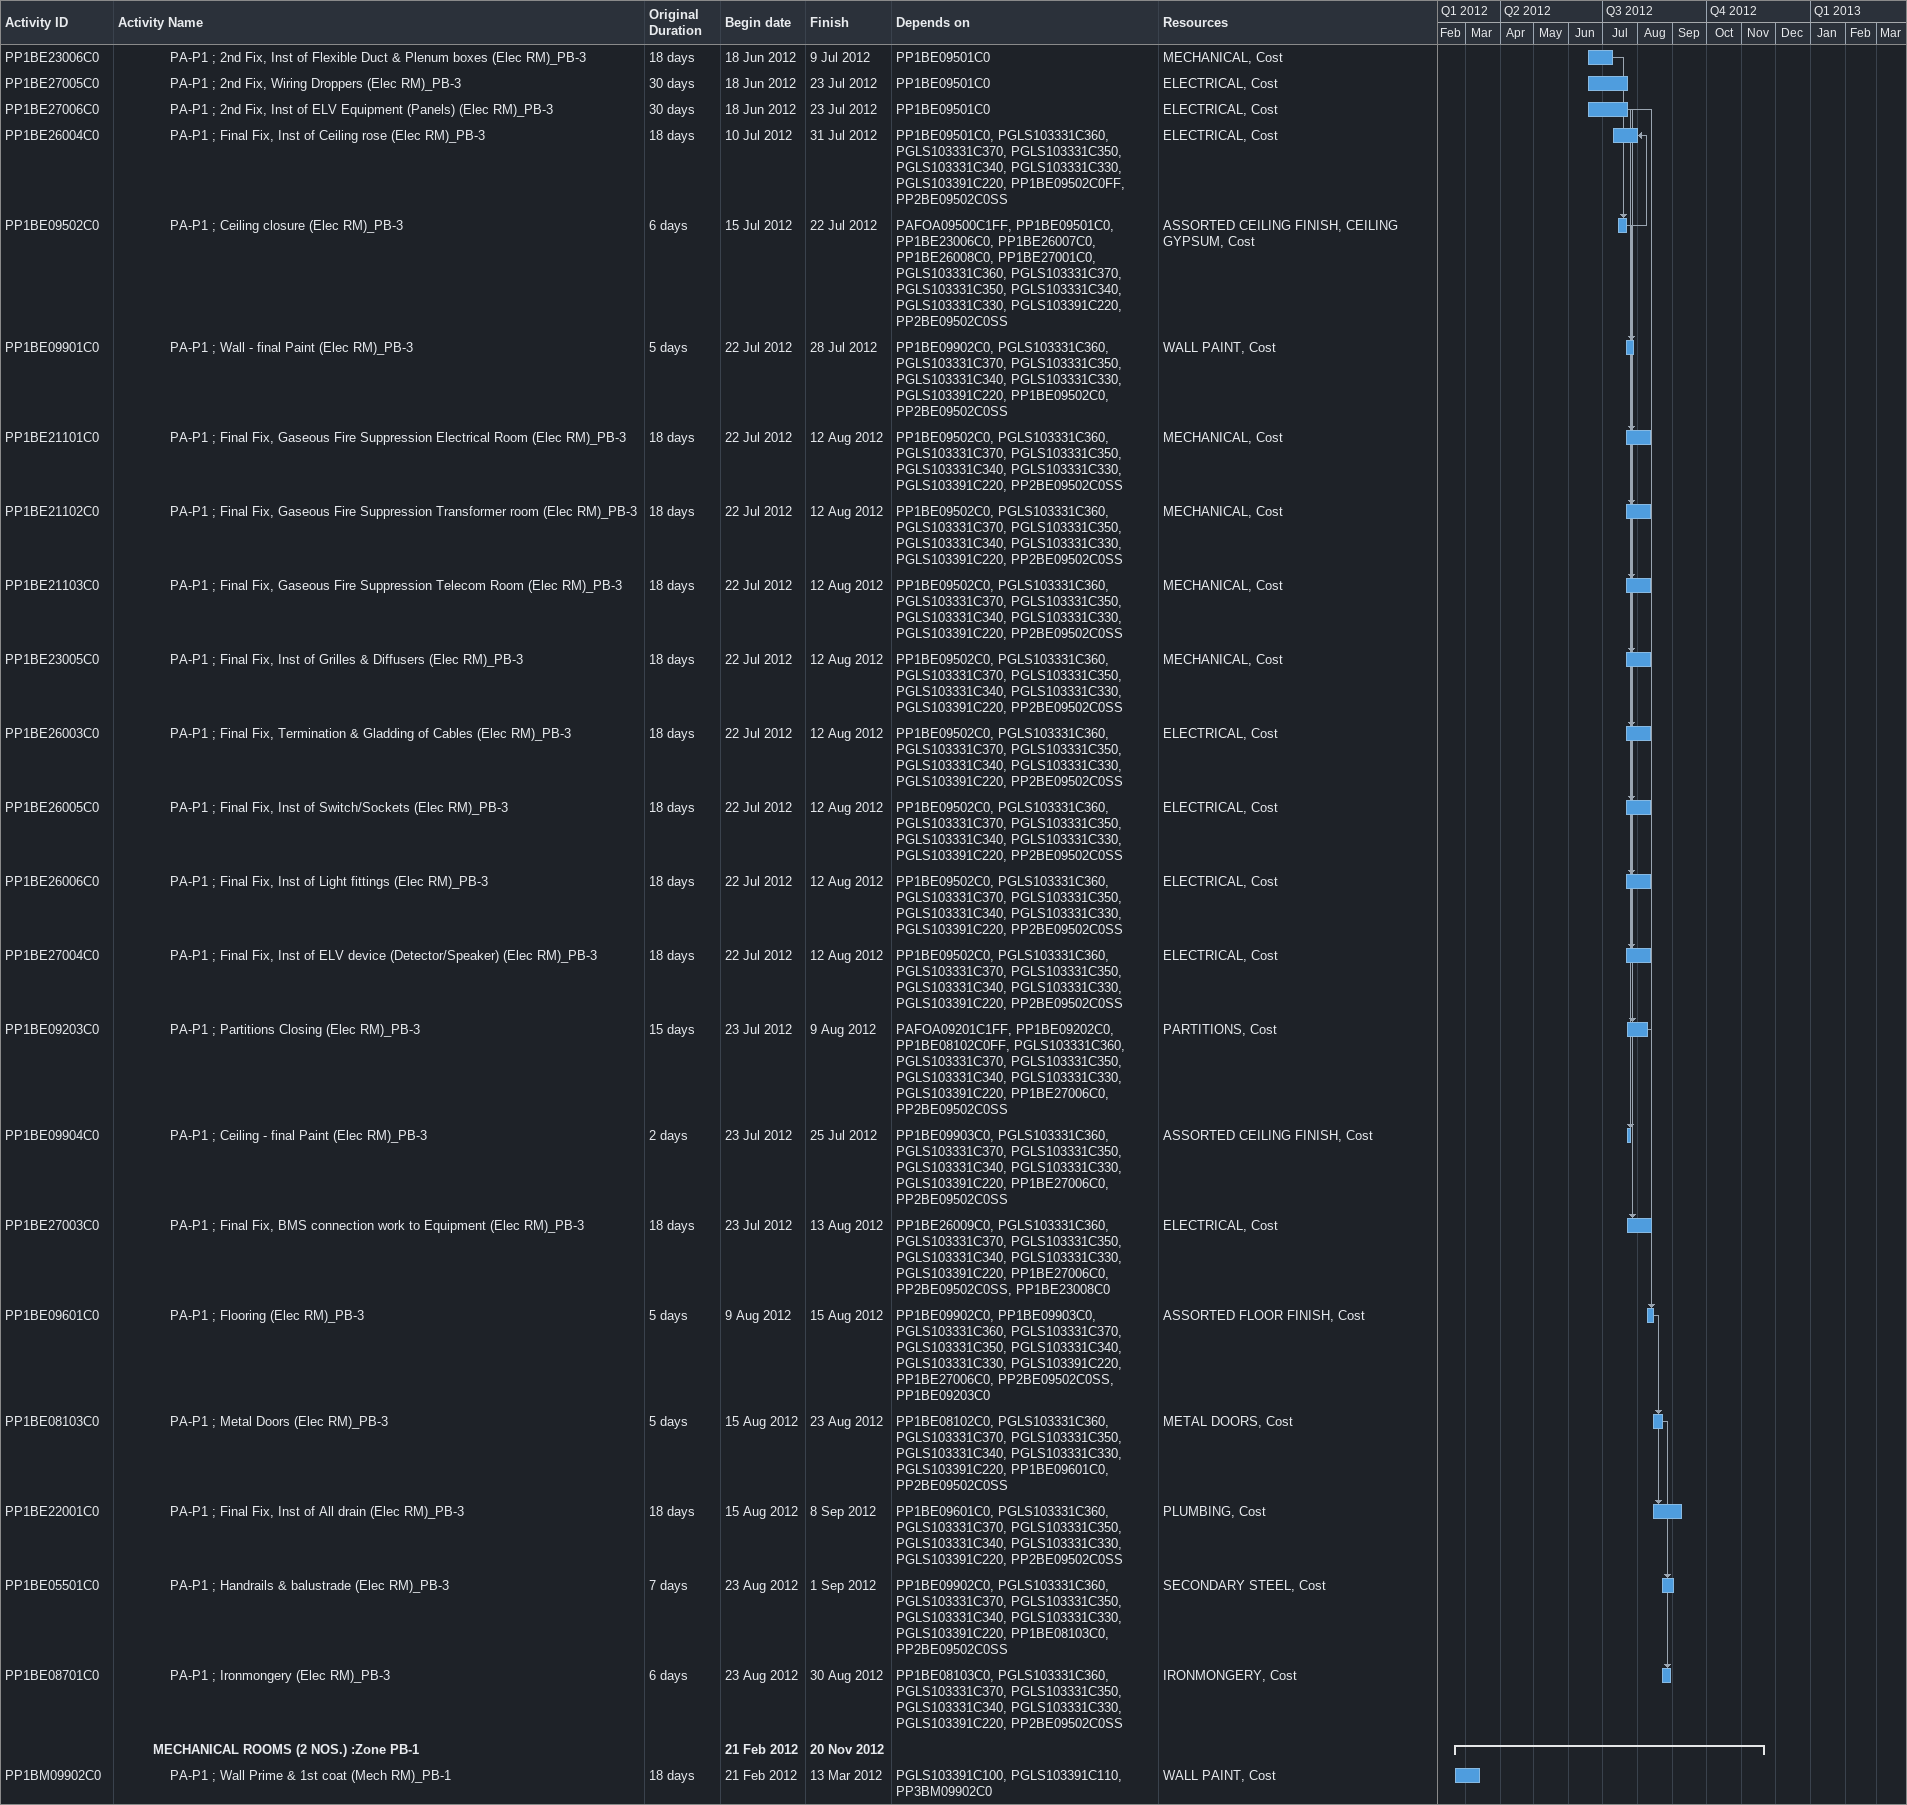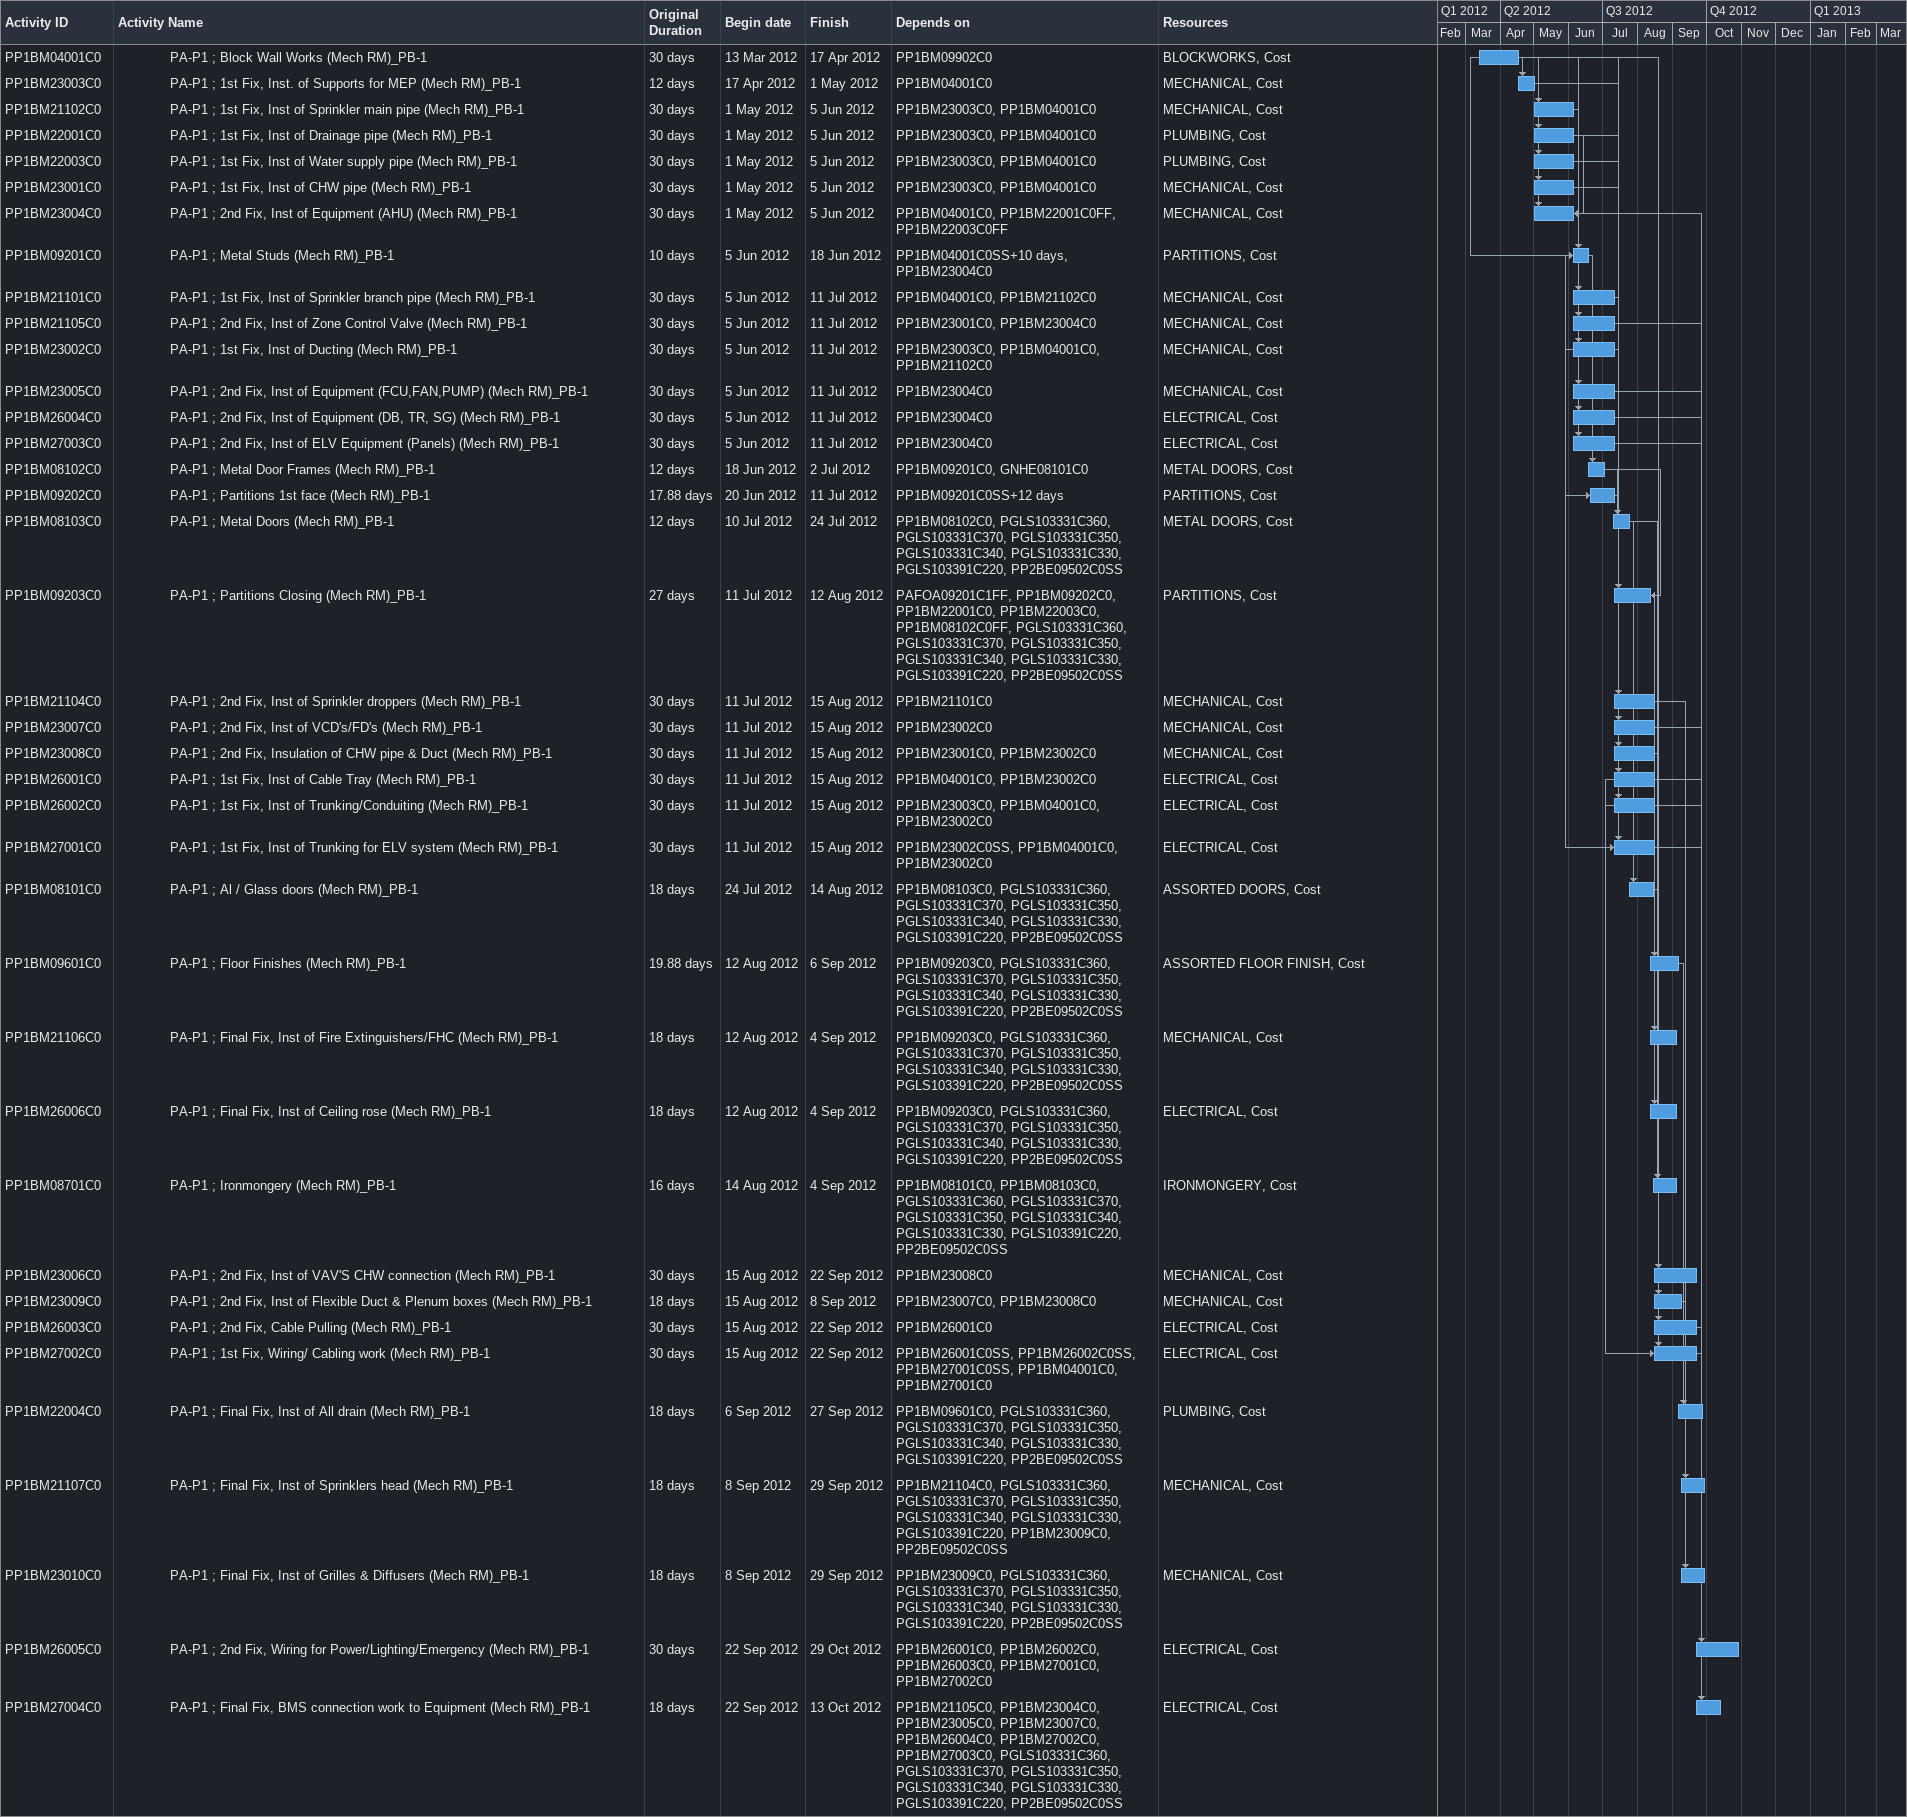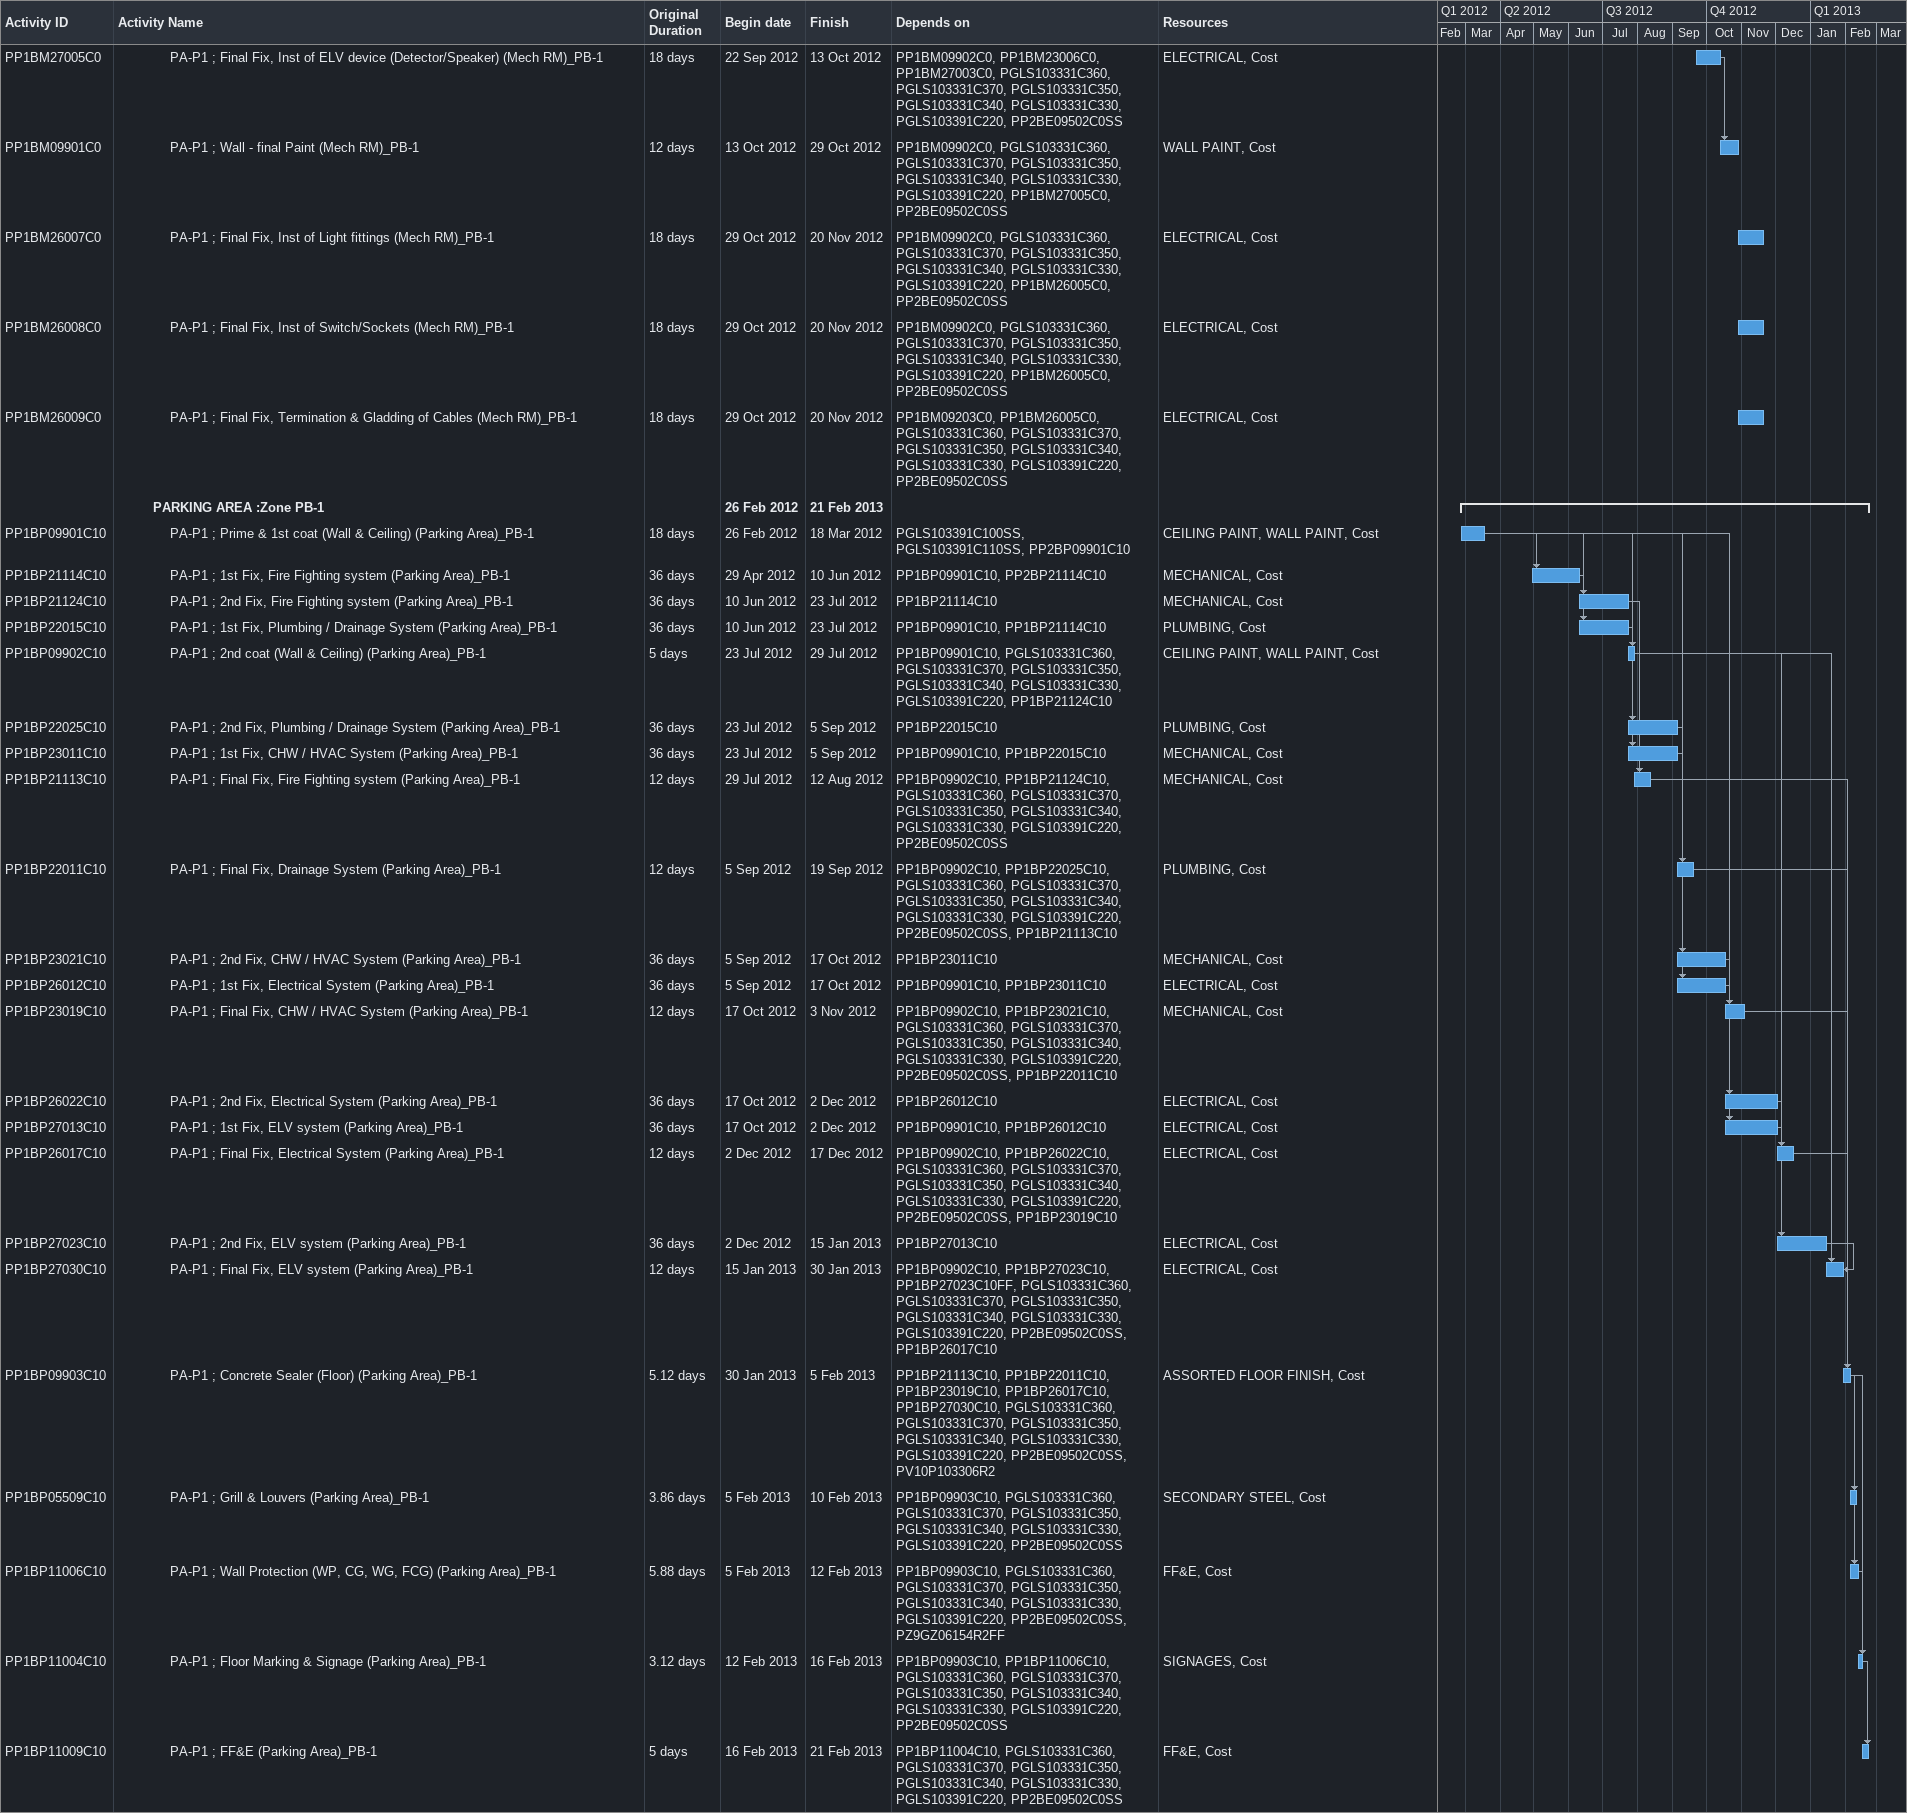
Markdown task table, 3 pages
| ID | Level | Task | Original duration | Start | Finish | Predecessors | Resources |
|---|---|---|---|---|---|---|---|
| PP1BE23006C0 | 4 | PA-P1 ; 2nd Fix, Inst of Flexible Duct & Plenum boxes (Elec RM)_PB-3 | 18d | 2012-06-18 | 2012-07-09 | PP1BE09501C0 | MECHANICAL, Cost |
| PP1BE27005C0 | 4 | PA-P1 ; 2nd Fix, Wiring Droppers (Elec RM)_PB-3 | 30d | 2012-06-18 | 2012-07-23 | PP1BE09501C0 | ELECTRICAL, Cost |
| PP1BE27006C0 | 4 | PA-P1 ; 2nd Fix, Inst of ELV Equipment (Panels) (Elec RM)_PB-3 | 30d | 2012-06-18 | 2012-07-23 | PP1BE09501C0 | ELECTRICAL, Cost |
| PP1BE26004C0 | 4 | PA-P1 ; Final Fix, Inst of Ceiling rose (Elec RM)_PB-3 | 18d | 2012-07-10 | 2012-07-31 | PP1BE09501C0, PGLS103331C360, PGLS103331C370, PGLS103331C350, PGLS103331C340, PGLS103331C330, PGLS103391C220, PP1BE09502C0FF, PP2BE09502C0SS | ELECTRICAL, Cost |
| PP1BE09502C0 | 4 | PA-P1 ; Ceiling closure (Elec RM)_PB-3 | 6d | 2012-07-15 | 2012-07-22 | PAFOA09500C1FF, PP1BE09501C0, PP1BE23006C0, PP1BE26007C0, PP1BE26008C0, PP1BE27001C0, PGLS103331C360, PGLS103331C370, PGLS103331C350, PGLS103331C340, PGLS103331C330, PGLS103391C220, PP2BE09502C0SS | ASSORTED CEILING FINISH, CEILING GYPSUM, Cost |
| PP1BE09901C0 | 4 | PA-P1 ; Wall - final Paint (Elec RM)_PB-3 | 5d | 2012-07-22 | 2012-07-28 | PP1BE09902C0, PGLS103331C360, PGLS103331C370, PGLS103331C350, PGLS103331C340, PGLS103331C330, PGLS103391C220, PP1BE09502C0, PP2BE09502C0SS | WALL PAINT, Cost |
| PP1BE21101C0 | 4 | PA-P1 ; Final Fix, Gaseous Fire Suppression Electrical Room (Elec RM)_PB-3 | 18d | 2012-07-22 | 2012-08-12 | PP1BE09502C0, PGLS103331C360, PGLS103331C370, PGLS103331C350, PGLS103331C340, PGLS103331C330, PGLS103391C220, PP2BE09502C0SS | MECHANICAL, Cost |
| PP1BE21102C0 | 4 | PA-P1 ; Final Fix, Gaseous Fire Suppression Transformer room (Elec RM)_PB-3 | 18d | 2012-07-22 | 2012-08-12 | PP1BE09502C0, PGLS103331C360, PGLS103331C370, PGLS103331C350, PGLS103331C340, PGLS103331C330, PGLS103391C220, PP2BE09502C0SS | MECHANICAL, Cost |
| PP1BE21103C0 | 4 | PA-P1 ; Final Fix, Gaseous Fire Suppression Telecom Room (Elec RM)_PB-3 | 18d | 2012-07-22 | 2012-08-12 | PP1BE09502C0, PGLS103331C360, PGLS103331C370, PGLS103331C350, PGLS103331C340, PGLS103331C330, PGLS103391C220, PP2BE09502C0SS | MECHANICAL, Cost |
| PP1BE23005C0 | 4 | PA-P1 ; Final Fix, Inst of Grilles & Diffusers (Elec RM)_PB-3 | 18d | 2012-07-22 | 2012-08-12 | PP1BE09502C0, PGLS103331C360, PGLS103331C370, PGLS103331C350, PGLS103331C340, PGLS103331C330, PGLS103391C220, PP2BE09502C0SS | MECHANICAL, Cost |
| PP1BE26003C0 | 4 | PA-P1 ; Final Fix, Termination & Gladding of Cables (Elec RM)_PB-3 | 18d | 2012-07-22 | 2012-08-12 | PP1BE09502C0, PGLS103331C360, PGLS103331C370, PGLS103331C350, PGLS103331C340, PGLS103331C330, PGLS103391C220, PP2BE09502C0SS | ELECTRICAL, Cost |
| PP1BE26005C0 | 4 | PA-P1 ; Final Fix, Inst of Switch/Sockets (Elec RM)_PB-3 | 18d | 2012-07-22 | 2012-08-12 | PP1BE09502C0, PGLS103331C360, PGLS103331C370, PGLS103331C350, PGLS103331C340, PGLS103331C330, PGLS103391C220, PP2BE09502C0SS | ELECTRICAL, Cost |
| PP1BE26006C0 | 4 | PA-P1 ; Final Fix, Inst of Light fittings (Elec RM)_PB-3 | 18d | 2012-07-22 | 2012-08-12 | PP1BE09502C0, PGLS103331C360, PGLS103331C370, PGLS103331C350, PGLS103331C340, PGLS103331C330, PGLS103391C220, PP2BE09502C0SS | ELECTRICAL, Cost |
| PP1BE27004C0 | 4 | PA-P1 ; Final Fix, Inst of ELV device (Detector/Speaker) (Elec RM)_PB-3 | 18d | 2012-07-22 | 2012-08-12 | PP1BE09502C0, PGLS103331C360, PGLS103331C370, PGLS103331C350, PGLS103331C340, PGLS103331C330, PGLS103391C220, PP2BE09502C0SS | ELECTRICAL, Cost |
| PP1BE09203C0 | 4 | PA-P1 ; Partitions Closing (Elec RM)_PB-3 | 15d | 2012-07-23 | 2012-08-09 | PAFOA09201C1FF, PP1BE09202C0, PP1BE08102C0FF, PGLS103331C360, PGLS103331C370, PGLS103331C350, PGLS103331C340, PGLS103331C330, PGLS103391C220, PP1BE27006C0, PP2BE09502C0SS | PARTITIONS, Cost |
| PP1BE09904C0 | 4 | PA-P1 ; Ceiling - final Paint (Elec RM)_PB-3 | 2d | 2012-07-23 | 2012-07-25 | PP1BE09903C0, PGLS103331C360, PGLS103331C370, PGLS103331C350, PGLS103331C340, PGLS103331C330, PGLS103391C220, PP1BE27006C0, PP2BE09502C0SS | ASSORTED CEILING FINISH, Cost |
| PP1BE27003C0 | 4 | PA-P1 ; Final Fix, BMS connection work to Equipment (Elec RM)_PB-3 | 18d | 2012-07-23 | 2012-08-13 | PP1BE26009C0, PGLS103331C360, PGLS103331C370, PGLS103331C350, PGLS103331C340, PGLS103331C330, PGLS103391C220, PP1BE27006C0, PP2BE09502C0SS, PP1BE23008C0 | ELECTRICAL, Cost |
| PP1BE09601C0 | 4 | PA-P1 ; Flooring (Elec RM)_PB-3 | 5d | 2012-08-09 | 2012-08-15 | PP1BE09902C0, PP1BE09903C0, PGLS103331C360, PGLS103331C370, PGLS103331C350, PGLS103331C340, PGLS103331C330, PGLS103391C220, PP1BE27006C0, PP2BE09502C0SS, PP1BE09203C0 | ASSORTED FLOOR FINISH, Cost |
| PP1BE08103C0 | 4 | PA-P1 ; Metal Doors (Elec RM)_PB-3 | 5d | 2012-08-15 | 2012-08-23 | PP1BE08102C0, PGLS103331C360, PGLS103331C370, PGLS103331C350, PGLS103331C340, PGLS103331C330, PGLS103391C220, PP1BE09601C0, PP2BE09502C0SS | METAL DOORS, Cost |
| PP1BE22001C0 | 4 | PA-P1 ; Final Fix, Inst of All drain (Elec RM)_PB-3 | 18d | 2012-08-15 | 2012-09-08 | PP1BE09601C0, PGLS103331C360, PGLS103331C370, PGLS103331C350, PGLS103331C340, PGLS103331C330, PGLS103391C220, PP2BE09502C0SS | PLUMBING, Cost |
| PP1BE05501C0 | 4 | PA-P1 ; Handrails & balustrade (Elec RM)_PB-3 | 7d | 2012-08-23 | 2012-09-01 | PP1BE09902C0, PGLS103331C360, PGLS103331C370, PGLS103331C350, PGLS103331C340, PGLS103331C330, PGLS103391C220, PP1BE08103C0, PP2BE09502C0SS | SECONDARY STEEL, Cost |
| PP1BE08701C0 | 4 | PA-P1 ; Ironmongery (Elec RM)_PB-3 | 6d | 2012-08-23 | 2012-08-30 | PP1BE08103C0, PGLS103331C360, PGLS103331C370, PGLS103331C350, PGLS103331C340, PGLS103331C330, PGLS103391C220, PP2BE09502C0SS | IRONMONGERY, Cost |
|  | 3 | **MECHANICAL ROOMS (2 NOS.) :Zone PB-1** |  | 2012-02-21 | 2012-11-20 |  |  |
| PP1BM09902C0 | 4 | PA-P1 ; Wall Prime & 1st coat (Mech RM)_PB-1 | 18d | 2012-02-21 | 2012-03-13 | PGLS103391C100, PGLS103391C110, PP3BM09902C0 | WALL PAINT, Cost |
| PP1BM04001C0 | 4 | PA-P1 ; Block Wall Works (Mech RM)_PB-1 | 30d | 2012-03-13 | 2012-04-17 | PP1BM09902C0 | BLOCKWORKS, Cost |
| PP1BM23003C0 | 4 | PA-P1 ; 1st Fix, Inst. of Supports for MEP (Mech RM)_PB-1 | 12d | 2012-04-17 | 2012-05-01 | PP1BM04001C0 | MECHANICAL, Cost |
| PP1BM21102C0 | 4 | PA-P1 ; 1st Fix, Inst of Sprinkler main pipe (Mech RM)_PB-1 | 30d | 2012-05-01 | 2012-06-05 | PP1BM23003C0, PP1BM04001C0 | MECHANICAL, Cost |
| PP1BM22001C0 | 4 | PA-P1 ; 1st Fix, Inst of Drainage pipe (Mech RM)_PB-1 | 30d | 2012-05-01 | 2012-06-05 | PP1BM23003C0, PP1BM04001C0 | PLUMBING, Cost |
| PP1BM22003C0 | 4 | PA-P1 ; 1st Fix, Inst of Water supply pipe (Mech RM)_PB-1 | 30d | 2012-05-01 | 2012-06-05 | PP1BM23003C0, PP1BM04001C0 | PLUMBING, Cost |
| PP1BM23001C0 | 4 | PA-P1 ; 1st Fix, Inst of CHW pipe (Mech RM)_PB-1 | 30d | 2012-05-01 | 2012-06-05 | PP1BM23003C0, PP1BM04001C0 | MECHANICAL, Cost |
| PP1BM23004C0 | 4 | PA-P1 ; 2nd Fix, Inst of Equipment (AHU) (Mech RM)_PB-1 | 30d | 2012-05-01 | 2012-06-05 | PP1BM04001C0, PP1BM22001C0FF, PP1BM22003C0FF | MECHANICAL, Cost |
| PP1BM09201C0 | 4 | PA-P1 ; Metal Studs (Mech RM)_PB-1 | 10d | 2012-06-05 | 2012-06-18 | PP1BM04001C0SS+10d, PP1BM23004C0 | PARTITIONS, Cost |
| PP1BM21101C0 | 4 | PA-P1 ; 1st Fix, Inst of Sprinkler branch pipe (Mech RM)_PB-1 | 30d | 2012-06-05 | 2012-07-11 | PP1BM04001C0, PP1BM21102C0 | MECHANICAL, Cost |
| PP1BM21105C0 | 4 | PA-P1 ; 2nd Fix, Inst of Zone Control Valve (Mech RM)_PB-1 | 30d | 2012-06-05 | 2012-07-11 | PP1BM23001C0, PP1BM23004C0 | MECHANICAL, Cost |
| PP1BM23002C0 | 4 | PA-P1 ; 1st Fix, Inst of Ducting (Mech RM)_PB-1 | 30d | 2012-06-05 | 2012-07-11 | PP1BM23003C0, PP1BM04001C0, PP1BM21102C0 | MECHANICAL, Cost |
| PP1BM23005C0 | 4 | PA-P1 ; 2nd Fix, Inst of Equipment (FCU,FAN,PUMP) (Mech RM)_PB-1 | 30d | 2012-06-05 | 2012-07-11 | PP1BM23004C0 | MECHANICAL, Cost |
| PP1BM26004C0 | 4 | PA-P1 ; 2nd Fix, Inst of Equipment (DB, TR, SG) (Mech RM)_PB-1 | 30d | 2012-06-05 | 2012-07-11 | PP1BM23004C0 | ELECTRICAL, Cost |
| PP1BM27003C0 | 4 | PA-P1 ; 2nd Fix, Inst of ELV Equipment (Panels) (Mech RM)_PB-1 | 30d | 2012-06-05 | 2012-07-11 | PP1BM23004C0 | ELECTRICAL, Cost |
| PP1BM08102C0 | 4 | PA-P1 ; Metal Door Frames (Mech RM)_PB-1 | 12d | 2012-06-18 | 2012-07-02 | PP1BM09201C0, GNHE08101C0 | METAL DOORS, Cost |
| PP1BM09202C0 | 4 | PA-P1 ; Partitions 1st face (Mech RM)_PB-1 | 17.88d | 2012-06-20 | 2012-07-11 | PP1BM09201C0SS+12d | PARTITIONS, Cost |
| PP1BM08103C0 | 4 | PA-P1 ; Metal Doors (Mech RM)_PB-1 | 12d | 2012-07-10 | 2012-07-24 | PP1BM08102C0, PGLS103331C360, PGLS103331C370, PGLS103331C350, PGLS103331C340, PGLS103331C330, PGLS103391C220, PP2BE09502C0SS | METAL DOORS, Cost |
| PP1BM09203C0 | 4 | PA-P1 ; Partitions Closing (Mech RM)_PB-1 | 27d | 2012-07-11 | 2012-08-12 | PAFOA09201C1FF, PP1BM09202C0, PP1BM22001C0, PP1BM22003C0, PP1BM08102C0FF, PGLS103331C360, PGLS103331C370, PGLS103331C350, PGLS103331C340, PGLS103331C330, PGLS103391C220, PP2BE09502C0SS | PARTITIONS, Cost |
| PP1BM21104C0 | 4 | PA-P1 ; 2nd Fix, Inst of Sprinkler droppers (Mech RM)_PB-1 | 30d | 2012-07-11 | 2012-08-15 | PP1BM21101C0 | MECHANICAL, Cost |
| PP1BM23007C0 | 4 | PA-P1 ; 2nd Fix, Inst of VCD's/FD's (Mech RM)_PB-1 | 30d | 2012-07-11 | 2012-08-15 | PP1BM23002C0 | MECHANICAL, Cost |
| PP1BM23008C0 | 4 | PA-P1 ; 2nd Fix, Insulation of CHW pipe & Duct (Mech RM)_PB-1 | 30d | 2012-07-11 | 2012-08-15 | PP1BM23001C0, PP1BM23002C0 | MECHANICAL, Cost |
| PP1BM26001C0 | 4 | PA-P1 ; 1st Fix, Inst of Cable Tray (Mech RM)_PB-1 | 30d | 2012-07-11 | 2012-08-15 | PP1BM04001C0, PP1BM23002C0 | ELECTRICAL, Cost |
| PP1BM26002C0 | 4 | PA-P1 ; 1st Fix, Inst of Trunking/Conduiting (Mech RM)_PB-1 | 30d | 2012-07-11 | 2012-08-15 | PP1BM23003C0, PP1BM04001C0, PP1BM23002C0 | ELECTRICAL, Cost |
| PP1BM27001C0 | 4 | PA-P1 ; 1st Fix, Inst of Trunking for ELV system (Mech RM)_PB-1 | 30d | 2012-07-11 | 2012-08-15 | PP1BM23002C0SS, PP1BM04001C0, PP1BM23002C0 | ELECTRICAL, Cost |
| PP1BM08101C0 | 4 | PA-P1 ; Al / Glass doors (Mech RM)_PB-1 | 18d | 2012-07-24 | 2012-08-14 | PP1BM08103C0, PGLS103331C360, PGLS103331C370, PGLS103331C350, PGLS103331C340, PGLS103331C330, PGLS103391C220, PP2BE09502C0SS | ASSORTED DOORS, Cost |
| PP1BM09601C0 | 4 | PA-P1 ; Floor Finishes (Mech RM)_PB-1 | 19.88d | 2012-08-12 | 2012-09-06 | PP1BM09203C0, PGLS103331C360, PGLS103331C370, PGLS103331C350, PGLS103331C340, PGLS103331C330, PGLS103391C220, PP2BE09502C0SS | ASSORTED FLOOR FINISH, Cost |
| PP1BM21106C0 | 4 | PA-P1 ; Final Fix, Inst of Fire Extinguishers/FHC (Mech RM)_PB-1 | 18d | 2012-08-12 | 2012-09-04 | PP1BM09203C0, PGLS103331C360, PGLS103331C370, PGLS103331C350, PGLS103331C340, PGLS103331C330, PGLS103391C220, PP2BE09502C0SS | MECHANICAL, Cost |
| PP1BM26006C0 | 4 | PA-P1 ; Final Fix, Inst of Ceiling rose (Mech RM)_PB-1 | 18d | 2012-08-12 | 2012-09-04 | PP1BM09203C0, PGLS103331C360, PGLS103331C370, PGLS103331C350, PGLS103331C340, PGLS103331C330, PGLS103391C220, PP2BE09502C0SS | ELECTRICAL, Cost |
| PP1BM08701C0 | 4 | PA-P1 ; Ironmongery (Mech RM)_PB-1 | 16d | 2012-08-14 | 2012-09-04 | PP1BM08101C0, PP1BM08103C0, PGLS103331C360, PGLS103331C370, PGLS103331C350, PGLS103331C340, PGLS103331C330, PGLS103391C220, PP2BE09502C0SS | IRONMONGERY, Cost |
| PP1BM23006C0 | 4 | PA-P1 ; 2nd Fix, Inst of VAV'S CHW connection (Mech RM)_PB-1 | 30d | 2012-08-15 | 2012-09-22 | PP1BM23008C0 | MECHANICAL, Cost |
| PP1BM23009C0 | 4 | PA-P1 ; 2nd Fix, Inst of Flexible Duct & Plenum boxes (Mech RM)_PB-1 | 18d | 2012-08-15 | 2012-09-08 | PP1BM23007C0, PP1BM23008C0 | MECHANICAL, Cost |
| PP1BM26003C0 | 4 | PA-P1 ; 2nd Fix, Cable Pulling (Mech RM)_PB-1 | 30d | 2012-08-15 | 2012-09-22 | PP1BM26001C0 | ELECTRICAL, Cost |
| PP1BM27002C0 | 4 | PA-P1 ; 1st Fix, Wiring/ Cabling work (Mech RM)_PB-1 | 30d | 2012-08-15 | 2012-09-22 | PP1BM26001C0SS, PP1BM26002C0SS, PP1BM27001C0SS, PP1BM04001C0, PP1BM27001C0 | ELECTRICAL, Cost |
| PP1BM22004C0 | 4 | PA-P1 ; Final Fix, Inst of All drain (Mech RM)_PB-1 | 18d | 2012-09-06 | 2012-09-27 | PP1BM09601C0, PGLS103331C360, PGLS103331C370, PGLS103331C350, PGLS103331C340, PGLS103331C330, PGLS103391C220, PP2BE09502C0SS | PLUMBING, Cost |
| PP1BM21107C0 | 4 | PA-P1 ; Final Fix, Inst of Sprinklers head (Mech RM)_PB-1 | 18d | 2012-09-08 | 2012-09-29 | PP1BM21104C0, PGLS103331C360, PGLS103331C370, PGLS103331C350, PGLS103331C340, PGLS103331C330, PGLS103391C220, PP1BM23009C0, PP2BE09502C0SS | MECHANICAL, Cost |
| PP1BM23010C0 | 4 | PA-P1 ; Final Fix, Inst of Grilles & Diffusers (Mech RM)_PB-1 | 18d | 2012-09-08 | 2012-09-29 | PP1BM23009C0, PGLS103331C360, PGLS103331C370, PGLS103331C350, PGLS103331C340, PGLS103331C330, PGLS103391C220, PP2BE09502C0SS | MECHANICAL, Cost |
| PP1BM26005C0 | 4 | PA-P1 ; 2nd Fix, Wiring for Power/Lighting/Emergency (Mech RM)_PB-1 | 30d | 2012-09-22 | 2012-10-29 | PP1BM26001C0, PP1BM26002C0, PP1BM26003C0, PP1BM27001C0, PP1BM27002C0 | ELECTRICAL, Cost |
| PP1BM27004C0 | 4 | PA-P1 ; Final Fix, BMS connection work to Equipment (Mech RM)_PB-1 | 18d | 2012-09-22 | 2012-10-13 | PP1BM21105C0, PP1BM23004C0, PP1BM23005C0, PP1BM23007C0, PP1BM26004C0, PP1BM27002C0, PP1BM27003C0, PGLS103331C360, PGLS103331C370, PGLS103331C350, PGLS103331C340, PGLS103331C330, PGLS103391C220, PP2BE09502C0SS | ELECTRICAL, Cost |
| PP1BM27005C0 | 4 | PA-P1 ; Final Fix, Inst of ELV device (Detector/Speaker) (Mech RM)_PB-1 | 18d | 2012-09-22 | 2012-10-13 | PP1BM09902C0, PP1BM23006C0, PP1BM27003C0, PGLS103331C360, PGLS103331C370, PGLS103331C350, PGLS103331C340, PGLS103331C330, PGLS103391C220, PP2BE09502C0SS | ELECTRICAL, Cost |
| PP1BM09901C0 | 4 | PA-P1 ; Wall - final Paint (Mech RM)_PB-1 | 12d | 2012-10-13 | 2012-10-29 | PP1BM09902C0, PGLS103331C360, PGLS103331C370, PGLS103331C350, PGLS103331C340, PGLS103331C330, PGLS103391C220, PP1BM27005C0, PP2BE09502C0SS | WALL PAINT, Cost |
| PP1BM26007C0 | 4 | PA-P1 ; Final Fix, Inst of Light fittings (Mech RM)_PB-1 | 18d | 2012-10-29 | 2012-11-20 | PP1BM09902C0, PGLS103331C360, PGLS103331C370, PGLS103331C350, PGLS103331C340, PGLS103331C330, PGLS103391C220, PP1BM26005C0, PP2BE09502C0SS | ELECTRICAL, Cost |
| PP1BM26008C0 | 4 | PA-P1 ; Final Fix, Inst of Switch/Sockets (Mech RM)_PB-1 | 18d | 2012-10-29 | 2012-11-20 | PP1BM09902C0, PGLS103331C360, PGLS103331C370, PGLS103331C350, PGLS103331C340, PGLS103331C330, PGLS103391C220, PP1BM26005C0, PP2BE09502C0SS | ELECTRICAL, Cost |
| PP1BM26009C0 | 4 | PA-P1 ; Final Fix, Termination & Gladding of Cables (Mech RM)_PB-1 | 18d | 2012-10-29 | 2012-11-20 | PP1BM09203C0, PP1BM26005C0, PGLS103331C360, PGLS103331C370, PGLS103331C350, PGLS103331C340, PGLS103331C330, PGLS103391C220, PP2BE09502C0SS | ELECTRICAL, Cost |
|  | 3 | **PARKING AREA :Zone PB-1** |  | 2012-02-26 | 2013-02-21 |  |  |
| PP1BP09901C10 | 4 | PA-P1 ; Prime & 1st coat (Wall & Ceiling) (Parking Area)_PB-1 | 18d | 2012-02-26 | 2012-03-18 | PGLS103391C100SS, PGLS103391C110SS, PP2BP09901C10 | CEILING PAINT, WALL PAINT, Cost |
| PP1BP21114C10 | 4 | PA-P1 ; 1st Fix, Fire Fighting system (Parking Area)_PB-1 | 36d | 2012-04-29 | 2012-06-10 | PP1BP09901C10, PP2BP21114C10 | MECHANICAL, Cost |
| PP1BP21124C10 | 4 | PA-P1 ; 2nd Fix, Fire Fighting system (Parking Area)_PB-1 | 36d | 2012-06-10 | 2012-07-23 | PP1BP21114C10 | MECHANICAL, Cost |
| PP1BP22015C10 | 4 | PA-P1 ; 1st Fix, Plumbing / Drainage System (Parking Area)_PB-1 | 36d | 2012-06-10 | 2012-07-23 | PP1BP09901C10, PP1BP21114C10 | PLUMBING, Cost |
| PP1BP09902C10 | 4 | PA-P1 ; 2nd coat (Wall & Ceiling) (Parking Area)_PB-1 | 5d | 2012-07-23 | 2012-07-29 | PP1BP09901C10, PGLS103331C360, PGLS103331C370, PGLS103331C350, PGLS103331C340, PGLS103331C330, PGLS103391C220, PP1BP21124C10 | CEILING PAINT, WALL PAINT, Cost |
| PP1BP22025C10 | 4 | PA-P1 ; 2nd Fix, Plumbing / Drainage System (Parking Area)_PB-1 | 36d | 2012-07-23 | 2012-09-05 | PP1BP22015C10 | PLUMBING, Cost |
| PP1BP23011C10 | 4 | PA-P1 ; 1st Fix, CHW / HVAC System (Parking Area)_PB-1 | 36d | 2012-07-23 | 2012-09-05 | PP1BP09901C10, PP1BP22015C10 | MECHANICAL, Cost |
| PP1BP21113C10 | 4 | PA-P1 ; Final Fix, Fire Fighting system (Parking Area)_PB-1 | 12d | 2012-07-29 | 2012-08-12 | PP1BP09902C10, PP1BP21124C10, PGLS103331C360, PGLS103331C370, PGLS103331C350, PGLS103331C340, PGLS103331C330, PGLS103391C220, PP2BE09502C0SS | MECHANICAL, Cost |
| PP1BP22011C10 | 4 | PA-P1 ; Final Fix, Drainage System (Parking Area)_PB-1 | 12d | 2012-09-05 | 2012-09-19 | PP1BP09902C10, PP1BP22025C10, PGLS103331C360, PGLS103331C370, PGLS103331C350, PGLS103331C340, PGLS103331C330, PGLS103391C220, PP2BE09502C0SS, PP1BP21113C10 | PLUMBING, Cost |
| PP1BP23021C10 | 4 | PA-P1 ; 2nd Fix, CHW / HVAC System (Parking Area)_PB-1 | 36d | 2012-09-05 | 2012-10-17 | PP1BP23011C10 | MECHANICAL, Cost |
| PP1BP26012C10 | 4 | PA-P1 ; 1st Fix, Electrical System (Parking Area)_PB-1 | 36d | 2012-09-05 | 2012-10-17 | PP1BP09901C10, PP1BP23011C10 | ELECTRICAL, Cost |
| PP1BP23019C10 | 4 | PA-P1 ; Final Fix, CHW / HVAC System (Parking Area)_PB-1 | 12d | 2012-10-17 | 2012-11-03 | PP1BP09902C10, PP1BP23021C10, PGLS103331C360, PGLS103331C370, PGLS103331C350, PGLS103331C340, PGLS103331C330, PGLS103391C220, PP2BE09502C0SS, PP1BP22011C10 | MECHANICAL, Cost |
| PP1BP26022C10 | 4 | PA-P1 ; 2nd Fix, Electrical System (Parking Area)_PB-1 | 36d | 2012-10-17 | 2012-12-02 | PP1BP26012C10 | ELECTRICAL, Cost |
| PP1BP27013C10 | 4 | PA-P1 ; 1st Fix, ELV system (Parking Area)_PB-1 | 36d | 2012-10-17 | 2012-12-02 | PP1BP09901C10, PP1BP26012C10 | ELECTRICAL, Cost |
| PP1BP26017C10 | 4 | PA-P1 ; Final Fix, Electrical System (Parking Area)_PB-1 | 12d | 2012-12-02 | 2012-12-17 | PP1BP09902C10, PP1BP26022C10, PGLS103331C360, PGLS103331C370, PGLS103331C350, PGLS103331C340, PGLS103331C330, PGLS103391C220, PP2BE09502C0SS, PP1BP23019C10 | ELECTRICAL, Cost |
| PP1BP27023C10 | 4 | PA-P1 ; 2nd Fix, ELV system (Parking Area)_PB-1 | 36d | 2012-12-02 | 2013-01-15 | PP1BP27013C10 | ELECTRICAL, Cost |
| PP1BP27030C10 | 4 | PA-P1 ; Final Fix, ELV system (Parking Area)_PB-1 | 12d | 2013-01-15 | 2013-01-30 | PP1BP09902C10, PP1BP27023C10, PP1BP27023C10FF, PGLS103331C360, PGLS103331C370, PGLS103331C350, PGLS103331C340, PGLS103331C330, PGLS103391C220, PP2BE09502C0SS, PP1BP26017C10 | ELECTRICAL, Cost |
| PP1BP09903C10 | 4 | PA-P1 ; Concrete Sealer (Floor) (Parking Area)_PB-1 | 5.12d | 2013-01-30 | 2013-02-05 | PP1BP21113C10, PP1BP22011C10, PP1BP23019C10, PP1BP26017C10, PP1BP27030C10, PGLS103331C360, PGLS103331C370, PGLS103331C350, PGLS103331C340, PGLS103331C330, PGLS103391C220, PP2BE09502C0SS, PV10P103306R2 | ASSORTED FLOOR FINISH, Cost |
| PP1BP05509C10 | 4 | PA-P1 ; Grill & Louvers (Parking Area)_PB-1 | 3.86d | 2013-02-05 | 2013-02-10 | PP1BP09903C10, PGLS103331C360, PGLS103331C370, PGLS103331C350, PGLS103331C340, PGLS103331C330, PGLS103391C220, PP2BE09502C0SS | SECONDARY STEEL, Cost |
| PP1BP11006C10 | 4 | PA-P1 ; Wall Protection (WP, CG, WG, FCG) (Parking Area)_PB-1 | 5.88d | 2013-02-05 | 2013-02-12 | PP1BP09903C10, PGLS103331C360, PGLS103331C370, PGLS103331C350, PGLS103331C340, PGLS103331C330, PGLS103391C220, PP2BE09502C0SS, PZ9GZ06154R2FF | FF&E, Cost |
| PP1BP11004C10 | 4 | PA-P1 ; Floor Marking & Signage (Parking Area)_PB-1 | 3.12d | 2013-02-12 | 2013-02-16 | PP1BP09903C10, PP1BP11006C10, PGLS103331C360, PGLS103331C370, PGLS103331C350, PGLS103331C340, PGLS103331C330, PGLS103391C220, PP2BE09502C0SS | SIGNAGES, Cost |
| PP1BP11009C10 | 4 | PA-P1 ; FF&E (Parking Area)_PB-1 | 5d | 2013-02-16 | 2013-02-21 | PP1BP11004C10, PGLS103331C360, PGLS103331C370, PGLS103331C350, PGLS103331C340, PGLS103331C330, PGLS103391C220, PP2BE09502C0SS | FF&E, Cost |
